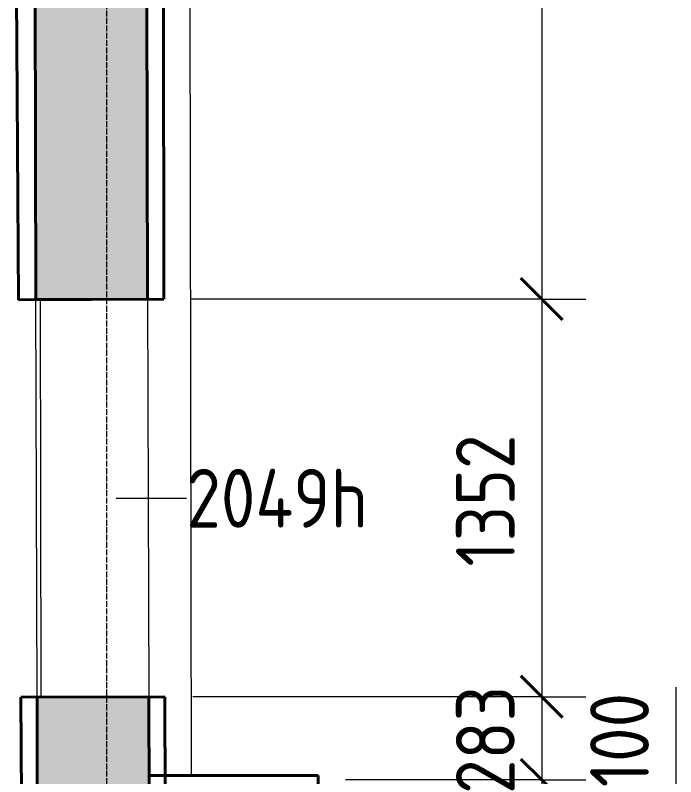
# Model space of a CAD drawing. Header units: millimetres. Extents: x -11886 to 68941, y -8130 to 45506.
# Drawn here: x 49099 to 51346, y 21835 to 24425 of the extents above; entities that cross this region are included whole.
import ezdxf

# ---------------------------------------------------------------- set-up
doc = ezdxf.new("R2010")
doc.units = ezdxf.units.MM
doc.linetypes.add('ADSK_Линия сетки', pattern=[25, 20, -2.5, 0, -2.5])
for name, color, linetype, lineweight in [('Аннотация', 7, 'Continuous', 9), ('Оси', 7, 'Continuous', 9), ('Размеры', 7, 'Continuous', 9), ('Размеры-100', 7, 'Continuous', 9), ('Стены внутренние', 7, 'Continuous', 18)]:
    doc.layers.add(name, color=color, linetype=linetype, lineweight=lineweight)
doc.layers.add('Линии', color=7, linetype='Continuous', lineweight=9, true_color=0x00a600)
doc.layers.add('Стены разрез', color=7, linetype='Continuous', lineweight=40, true_color=0xbb5389)
doc.styles.add('GOST Common_1', font='GOST_Common.ttf', dxfattribs={"width": 0.9, "height": 200})
doc.dimstyles.new('ADSK_Основной_2_мм_Округление_до_1_мм_1', dxfattribs={"dimscale": 304.8, "dimtxt": 201.142999, "dimasz": 0.463911, "dimexe": 0.492126, "dimexo": 0.492126, "dimgap": 0.098425, "dimtad": 1, "dimdec": 0, "dimdsep": 46, "dimtxsty": 'GOST Common_1', "dimblk1": 'OBLIQUE', "dimblk2": 'OBLIQUE', "dimsah": 1, "dimcen": 0.09, "dimdle": 0.492126, "dimazin": 2, "dimtfac": 1, "dimtdec": 4, "dimtix": 1, "dimtmove": 1, "dimatfit": 3, "dimfxl": 1, "dimtvp": 1, "dimtolj": 1, "dimtzin": 0, "dimlwd": 20, "dimlwe": 20, "dimarcsym": 2})
doc.dimstyles.new('ADSK_Основной_2_мм_Округление_до_1_мм_2', dxfattribs={"dimscale": 304.8, "dimtxt": 201.142999, "dimasz": 0.463911, "dimexe": 0.492126, "dimexo": 0.492126, "dimgap": 0.098425, "dimtad": 1, "dimdec": 0, "dimdsep": 46, "dimtxsty": 'GOST Common_1', "dimblk1": 'OBLIQUE', "dimblk2": 'OBLIQUE', "dimsah": 1, "dimcen": 0.09, "dimdle": 0.492126, "dimazin": 2, "dimtfac": 1, "dimtdec": 4, "dimtix": 1, "dimtmove": 0, "dimatfit": 3, "dimfxl": 1, "dimtvp": 1, "dimtolj": 1, "dimtzin": 0, "dimlwd": 20, "dimlwe": 20, "dimarcsym": 2})

# ---------------------------------------------------------------- blocks, each defined once
blk = doc.blocks.new('Существующие стены 1 эт - Существующие стены 1 эт-653793-01 План 1-го этажа кладочный')
at = {"layer": 'Стены разрез'}
for p, q in [((49604.7, 23460.1), (49599.2, 26107.5)), ((49098.6, 25279), (49109.8, 23457.1)), ((49604.7, 23460.1), (49109.8, 23457.1)), ((49607.5, 22107.3), (49118.1, 22106.3)), ((49118.1, 22106.3), (49125.4, 20925.3)), ((49609.9, 20921), (49607.5, 22107.3))]:
    blk.add_line(p, q, dxfattribs=at)
blk = doc.blocks.new('DIMBLOCK556-01 План 1-го этажа кладочный')
at = {"layer": 'Размеры-100', "lineweight": 40, "transparency": 16777216}
for p, q in [((50889.8, 26441.3), (50819.1, 26512)), ((50889.8, 26441.3), (50960.5, 26370.6)), ((50889.8, 23460), (50819.1, 23530.7)), ((50889.8, 23460), (50960.5, 23389.3))]:
    blk.add_line(p, q, dxfattribs=at)
at = {"layer": 'Размеры-100', "lineweight": 20, "transparency": 16777216}
for p, q in [((50889.8, 26441.3), (49690.5, 26441.3)), ((50889.8, 26441.3), (50889.8, 23460)), ((50889.8, 26441.3), (51039.8, 26441.3)), ((50889.8, 23460), (49698.9, 23460)), ((50889.8, 23460), (51039.8, 23460))]:
    blk.add_line(p, q, dxfattribs=at)
at = {"layer": 'Размеры-100', "color": 0, "lineweight": 20, "transparency": 16777216, "insert": (50598.4, 24717.1), "char_height": 200, "width": 560.473, "attachment_point": 1, "rotation": 90, "line_spacing_factor": 1.022761, "style": 'GOST Common_1'}
blk.add_mtext('2981', dxfattribs=at)
blk = doc.blocks.new('_Oblique')
at = {"color": 0, "linetype": 'ByBlock', "lineweight": -2}
blk.add_line((-0.5, -0.5), (0.5, 0.5), dxfattribs=at)
blk = doc.blocks.new('DIMBLOCK557-01 План 1-го этажа кладочный')
at = {"layer": 'Размеры-100', "lineweight": 40, "transparency": 16777216}
for p, q in [((50889.8, 23460), (50819.1, 23530.7)), ((50889.8, 23460), (50960.5, 23389.3)), ((50889.8, 22107.5), (50819.1, 22178.2)), ((50889.8, 22107.5), (50960.5, 22036.8))]:
    blk.add_line(p, q, dxfattribs=at)
at = {"layer": 'Размеры-100', "lineweight": 20, "transparency": 16777216}
for p, q in [((50889.8, 23460), (49698.9, 23460)), ((50889.8, 23460), (50889.8, 22107.5)), ((50889.8, 23460), (51039.8, 23460)), ((50889.8, 22107.5), (49702.8, 22107.5)), ((50889.8, 22107.5), (51039.8, 22107.5))]:
    blk.add_line(p, q, dxfattribs=at)
at = {"layer": 'Размеры-100', "color": 0, "lineweight": 20, "transparency": 16777216, "insert": (50598.4, 22550.2), "char_height": 200, "width": 560.473, "attachment_point": 1, "rotation": 90, "line_spacing_factor": 1.022761, "style": 'GOST Common_1'}
blk.add_mtext('1352', dxfattribs=at)
blk = doc.blocks.new('DIMBLOCK558-01 План 1-го этажа кладочный')
at = {"layer": 'Размеры-100', "lineweight": 40, "transparency": 16777216}
for p, q in [((50889.8, 22107.5), (50819.1, 22178.2)), ((50889.8, 22107.5), (50960.5, 22036.8)), ((50889.8, 21824.8), (50819.1, 21895.5)), ((50889.8, 21824.8), (50960.5, 21754.1))]:
    blk.add_line(p, q, dxfattribs=at)
at = {"layer": 'Размеры-100', "lineweight": 20, "transparency": 16777216}
for p, q in [((50889.8, 22107.5), (49702.8, 22107.5)), ((50889.8, 22107.5), (50889.8, 21824.8)), ((50889.8, 22107.5), (51039.8, 22107.5)), ((50889.8, 21824.8), (50222.3, 21824.8)), ((50889.8, 21824.8), (51039.8, 21824.8))]:
    blk.add_line(p, q, dxfattribs=at)
at = {"layer": 'Размеры-100', "color": 0, "lineweight": 20, "transparency": 16777216, "insert": (50598.4, 21777), "char_height": 200, "width": 454.106, "attachment_point": 1, "rotation": 90, "line_spacing_factor": 1.022761, "style": 'GOST Common_1'}
blk.add_mtext('283', dxfattribs=at)
blk = doc.blocks.new('DIMBLOCK559-01 План 1-го этажа кладочный')
at = {"layer": 'Размеры-100', "lineweight": 20, "transparency": 16777216}
for p, q in [((51346.1, 22140.4), (51346.1, 21799.5)), ((50889.8, 21824.8), (50222.3, 21824.8)), ((50889.8, 21824.8), (50889.8, 21724.8)), ((50889.8, 21824.8), (51039.8, 21824.8)), ((51346.1, 21799.5), (50889.8, 21774.8)), ((50889.8, 21724.8), (50164.8, 21724.8)), ((50889.8, 21724.8), (51039.8, 21724.8))]:
    blk.add_line(p, q, dxfattribs=at)
at = {"layer": 'Размеры-100', "lineweight": 40, "transparency": 16777216}
for p, q in [((50889.8, 21824.8), (50819.1, 21895.5)), ((50889.8, 21824.8), (50960.5, 21754.1)), ((50889.8, 21724.8), (50819.1, 21795.5)), ((50889.8, 21724.8), (50960.5, 21654.1))]:
    blk.add_line(p, q, dxfattribs=at)
at = {"layer": 'Размеры-100', "color": 0, "lineweight": 20, "transparency": 16777216, "insert": (51054.7, 21799.5), "char_height": 200, "width": 409.104, "attachment_point": 1, "rotation": 90, "line_spacing_factor": 1.022761, "style": 'GOST Common_1'}
blk.add_mtext('100', dxfattribs=at)

msp = doc.modelspace()

# ---------------------------------------------------------------- hatches: boundary and pattern name
at = {"layer": 'Стены внутренние', "true_color": 0xc0c0c0}
h = msp.add_hatch(color=9, dxfattribs=at)
h.paths.add_polyline_path([(49556.2, 20891.9), (49552.8, 22107.5), (49172.8, 22106.4), (49176.2, 20893.7), (49552.8, 20891.9)])
h.paths.add_polyline_path([(49168.9, 23458.9), (49548.9, 23460.1), (49541.7, 26011.9), (49161.7, 26010.8), (49168.9, 23460)])

# ---------------------------------------------------------------- linework, layer by layer
at = {"layer": 'Аннотация'}
msp.add_line((49441.8, 22782.5), (49680.9, 22782.5), dxfattribs=at)
at = {"layer": 'Линии', "color": 8, "lineweight": 18, "true_color": 0x808080}
for p, q in [((49685.6, 28706.7), (49697.6, 21839.8)), ((49187.1, 22106.5), (49184.7, 23458.9))]:
    msp.add_line(p, q, dxfattribs=at)
at = {"layer": 'Оси', "linetype": 'ADSK_Линия сетки'}
msp.add_line((49409.9, -7330.4), (49409.9, 44534.8), dxfattribs=at)
at = {"layer": 'Стены внутренние', "lineweight": 40}
for p, q in [((49160.5, 26440.2), (49168.9, 23458.9)), ((49548.9, 23460), (49540.5, 26441.3)), ((49168.9, 23458.9), (49548.9, 23460)), ((49552.8, 22107.5), (49172.8, 22106.4)), ((49172.8, 22106.4), (49176.2, 20893.7)), ((49556.2, 20891.9), (49552.8, 22107.5)), ((50129.8, 21839.8), (49553.5, 21839.8)), ((50129.8, 20889.3), (50129.8, 21839.8))]:
    msp.add_line(p, q, dxfattribs=at)
at = {"layer": 'Стены внутренние'}
for p, q in [((49172.8, 22106.4), (49168.9, 23458.9)), ((49548.9, 23459.8), (49552.8, 22107.5))]:
    msp.add_line(p, q, dxfattribs=at)

# ---------------------------------------------------------------- block references
at = {"layer": 'Стены разрез'}
msp.add_blockref('Существующие стены 1 эт - Существующие стены 1 эт-653793-01 План 1-го этажа кладочный', (0, 0), dxfattribs=at)

# ---------------------------------------------------------------- texts
at = {"layer": 'Аннотация', "insert": (49680.9, 22882.5), "char_height": 200, "width": 815.316, "attachment_point": 1, "style": 'GOST Common_1'}
msp.add_mtext('2049h', dxfattribs=at)

# ---------------------------------------------------------------- dimensions: what is measured, and where the dimension line sits
at = {"layer": 'Размеры', "lineweight": 20}
for base, p1, p2, override, picture, middle in [((50889.8, 23460), (49540.5, 26441.3), (49548.9, 23460), {"dimpost": '<>', "dimfxl": 2981.334841}, 'DIMBLOCK556-01 План 1-го этажа кладочный', (50759.8, 24950.6)), ((50889.79, 22107.5082), (49548.9329, 23459.9513), (49552.7733, 22107.5082), {"dimpost": '<>', "dimfxl": 1352.44859}, 'DIMBLOCK557-01 План 1-го этажа кладочный', (50759.79, 22783.7297)), ((50889.8, 21824.8), (49552.8, 22107.5), (50072.3, 21824.8), {"dimpost": '<>', "dimfxl": 591.482875}, 'DIMBLOCK558-01 План 1-го этажа кладочный', (50759.8, 21966.2))]:
    dim = msp.add_linear_dim(base=base, p1=p1, p2=p2, angle=90, dimstyle='ADSK_Основной_2_мм_Округление_до_1_мм_2', override=override, dxfattribs=at)
    dim.commit()
    dim.dimension.update_dxf_attribs({"geometry": picture, "text_midpoint": middle})
dim = msp.add_linear_dim(base=(50889.8, 21724.8), p1=(50072.3, 21824.8), p2=(50014.8, 21724.8), angle=90, dimstyle='ADSK_Основной_2_мм_Округление_до_1_мм_1', override={"dimpost": '<>', "dimfxl": 115.35272}, dxfattribs=at)
dim.commit()
dim.dimension.update_dxf_attribs({"geometry": 'DIMBLOCK559-01 План 1-го этажа кладочный', "text_midpoint": (51188.1, 22004), "dimtype": 160, "text_rotation": 90})

doc.saveas('drawing.dxf')
